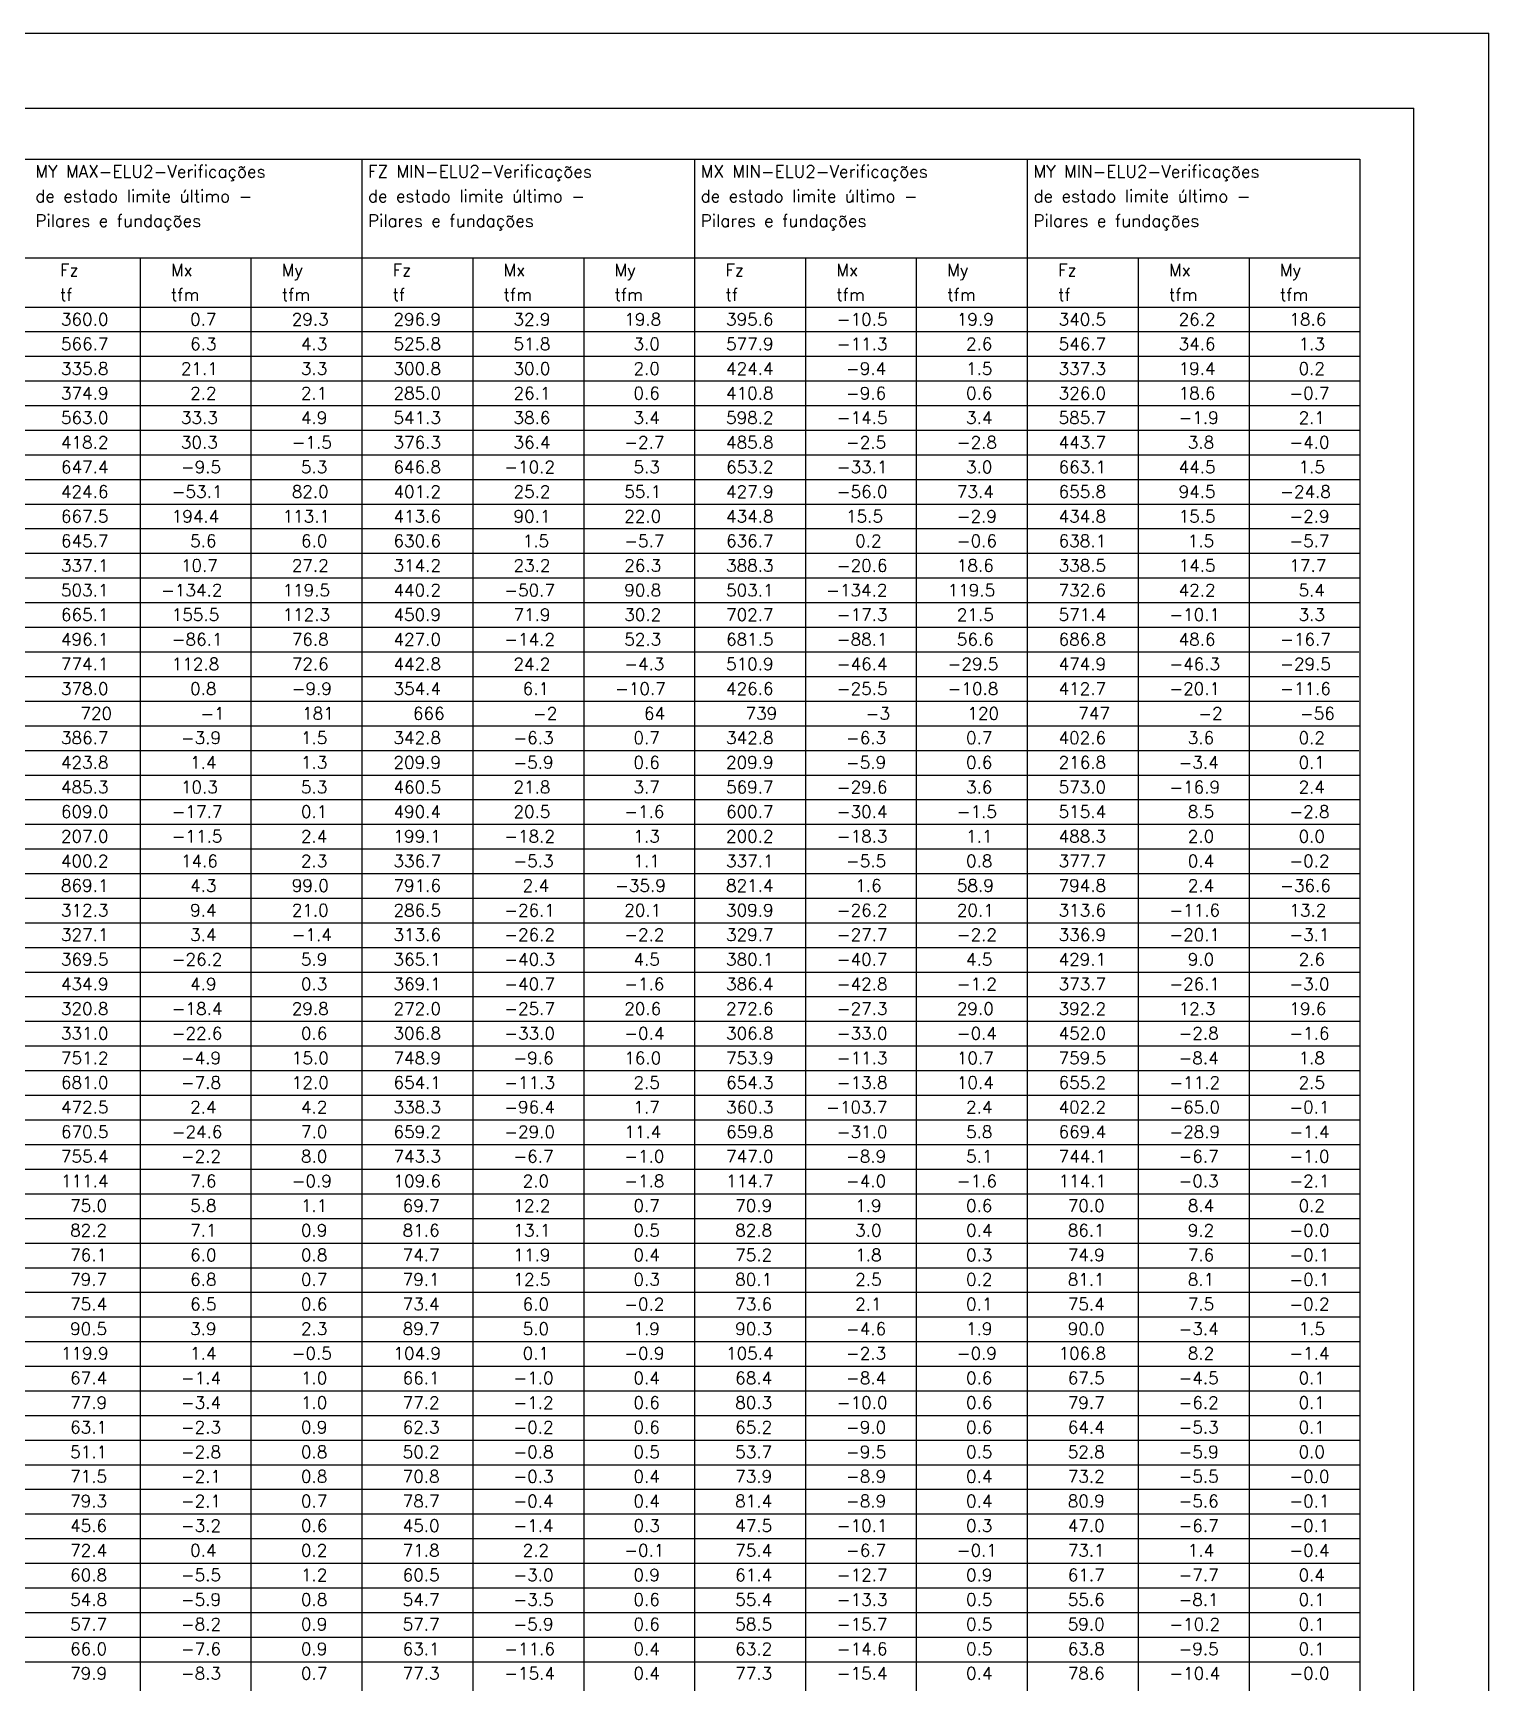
# Model space of a CAD drawing. Extents: x 13140 to 24180, y 0 to 6308.
# Drawn here: x 22728 to 24180, y 4661 to 6308 of the extents above; entities that cross this region are included whole.
import ezdxf

# ---------------------------------------------------------------- set-up
doc = ezdxf.new("R2010")
doc.units = 0
doc.header["$LTSCALE"] = 75
doc.header["$MEASUREMENT"] = 0
doc.layers.get('0').update_dxf_attribs({"color": 3, "linetype": 'CONTINUOUS'})
doc.layers.add('221', color=1, linetype='CONTINUOUS')
doc.layers.add('222', color=6, linetype='CONTINUOUS')
doc.styles.get("Standard").update_dxf_attribs({"font": 'ROMANS.SHX'})

msp = doc.modelspace()

# ---------------------------------------------------------------- linework, layer by layer
for p, q in [((13140, 6307.5), (24180, 6307.5)), ((24180, 0), (24180, 6307.5)), ((18669.5, 6181.6), (24051.4, 6181.6)), ((23056.1, 6181.6), (23056.1, 6083.3)), ((23387.9, 6181.6), (23387.9, 6083.3)), ((23719.6, 6181.6), (23719.6, 6083.3)), ((24051.4, 6181.6), (24051.4, 6083.3)), ((18669.5, 6083.3), (24051.4, 6083.3)), ((22834.9, 6083.3), (22834.9, 4019)), ((22945.5, 6083.3), (22945.5, 4019)), ((23056.1, 6083.3), (23056.1, 4019)), ((23166.7, 6083.3), (23166.7, 4019)), ((23277.3, 6083.3), (23277.3, 4019)), ((23387.9, 6083.3), (23387.9, 4019)), ((23498.4, 6083.3), (23498.4, 4019)), ((23609, 6083.3), (23609, 4019)), ((23719.6, 6083.3), (23719.6, 4019)), ((23830.2, 6083.3), (23830.2, 4019)), ((23940.8, 6083.3), (23940.8, 4019)), ((24051.4, 6083.3), (24051.4, 4019)), ((18669.5, 6034.1), (24051.4, 6034.1))]:
    msp.add_line(p, q)
at = {"layer": '221'}
for p, q in [((18669.5, 6009.6), (24051.4, 6009.6)), ((18669.5, 5985), (24051.4, 5985)), ((18669.5, 5960.4), (24051.4, 5960.4)), ((18669.5, 5935.8), (24051.4, 5935.8)), ((18669.5, 5911.3), (24051.4, 5911.3)), ((18669.5, 5886.7), (24051.4, 5886.7)), ((18669.5, 5862.1), (24051.4, 5862.1)), ((18669.5, 5837.5), (24051.4, 5837.5)), ((18669.5, 5813), (24051.4, 5813)), ((18669.5, 5788.4), (24051.4, 5788.4)), ((18669.5, 5763.8), (24051.4, 5763.8)), ((18669.5, 5739.2), (24051.4, 5739.2)), ((18669.5, 5714.7), (24051.4, 5714.7)), ((18669.5, 5690.1), (24050.3, 5690.1)), ((18669.5, 5665.5), (24050.3, 5665.5)), ((18669.5, 5641), (24050.3, 5641)), ((18669.5, 5616.4), (24051.4, 5616.4)), ((18669.5, 5591.8), (24050.3, 5591.8)), ((18669.5, 5567.2), (24051.4, 5567.2)), ((18669.5, 5542.7), (24051.4, 5542.7)), ((18669.5, 5518.1), (24051.4, 5518.1)), ((18669.5, 5493.5), (24051.4, 5493.5)), ((18669.5, 5468.9), (24051.4, 5468.9)), ((18669.5, 5444.4), (24051.4, 5444.4)), ((18669.5, 5444.4), (24051.4, 5444.4)), ((18669.5, 5419.8), (24051.4, 5419.8)), ((18669.5, 5419.8), (24051.4, 5419.8)), ((18669.5, 5395.2), (24051.4, 5395.2)), ((18669.5, 5370.6), (24051.4, 5370.6)), ((18669.5, 5346.1), (24051.4, 5346.1)), ((18669.5, 5321.5), (24051.4, 5321.5)), ((18669.5, 5321.5), (24051.4, 5321.5)), ((18669.5, 5296.9), (24051.4, 5296.9)), ((18669.5, 5272.3), (24051.4, 5272.3)), ((18669.5, 5247.8), (24051.4, 5247.8)), ((18669.5, 5223.2), (24051.4, 5223.2)), ((18669.5, 5198.6), (24051.4, 5198.6)), ((18669.5, 5174), (24051.4, 5174)), ((18669.5, 5149.5), (24051.4, 5149.5)), ((18669.5, 5124.9), (24051.4, 5124.9)), ((18669.5, 5100.3), (24051.4, 5100.3)), ((18669.5, 5075.7), (24051.4, 5075.7)), ((18669.5, 5051.2), (24051.4, 5051.2)), ((18669.5, 5026.6), (24051.4, 5026.6)), ((18669.5, 5002), (24051.4, 5002)), ((18669.5, 4977.4), (24051.4, 4977.4)), ((18669.5, 4952.9), (24051.4, 4952.9)), ((18669.5, 4928.3), (24051.4, 4928.3)), ((18669.5, 4903.7), (24051.4, 4903.7)), ((18669.5, 4879.1), (24051.4, 4879.1)), ((18669.5, 4854.6), (24051.4, 4854.6)), ((18669.5, 4830), (24051.4, 4830)), ((18669.5, 4805.4), (24051.4, 4805.4)), ((18669.5, 4780.8), (24051.4, 4780.8)), ((18669.5, 4756.3), (24051.4, 4756.3)), ((18669.5, 4731.7), (24051.4, 4731.7)), ((18669.5, 4707.1), (24051.4, 4707.1)), ((18669.5, 4682.5), (24051.4, 4682.5))]:
    msp.add_line(p, q, dxfattribs=at)
at = {"layer": '222'}
for p in [(13327.5, 6232.5), (24105, 75)]:
    msp.add_line(p, (24105, 6232.5), dxfattribs=at)

# ---------------------------------------------------------------- texts
for s, height, p in [('MY MAX-ELU2-Verificações ', 12.287, (22730.5, 6163.2)), ('FZ MIN-ELU2-Verificações ', 12.287, (23062.2, 6163.2)), ('MX MIN-ELU2-Verificações ', 12.287, (23394, 6163.2)), ('MY MIN-ELU2-Verificações ', 12.287, (23725.8, 6163.2)), ('de estado limite último - ', 12.287, (22730.5, 6138.6)), ('de estado limite último - ', 12.287, (23062.2, 6138.6)), ('de estado limite último - ', 12.287, (23394, 6138.6)), ('de estado limite último - ', 12.287, (23725.8, 6138.6)), ('Pilares e fundações', 12.287, (22730.5, 6114)), ('Pilares e fundações', 12.287, (23062.2, 6114)), ('Pilares e fundações', 12.287, (23394, 6114)), ('Pilares e fundações', 12.287, (23725.8, 6114)), ('Fz', 12.29, (22755.1, 6064.9)), ('Mx', 12.29, (22865.7, 6064.9)), ('My', 12.29, (22976.2, 6064.9)), ('Fz', 12.29, (23086.8, 6064.9)), ('Mx', 12.29, (23197.4, 6064.9)), ('My', 12.29, (23308, 6064.9)), ('Fz', 12.29, (23418.6, 6064.9)), ('Mx', 12.29, (23529.2, 6064.9)), ('My', 12.29, (23639.8, 6064.9)), ('Fz', 12.29, (23750.3, 6064.9)), ('Mx', 12.29, (23860.9, 6064.9)), ('My', 12.29, (23971.5, 6064.9)), ('tf', 12.29, (22755.1, 6040.3)), ('tfm', 12.29, (22865.7, 6040.3)), ('tfm', 12.29, (22976.2, 6040.3)), ('tf', 12.29, (23086.8, 6040.3)), ('tfm', 12.29, (23197.4, 6040.3)), ('tfm', 12.29, (23308, 6040.3)), ('tf', 12.29, (23418.6, 6040.3)), ('tfm', 12.29, (23529.2, 6040.3)), ('tfm', 12.29, (23639.8, 6040.3)), ('tf', 12.29, (23750.3, 6040.3)), ('tfm', 12.29, (23860.9, 6040.3)), ('tfm', 12.29, (23971.5, 6040.3)), ('   360.0', 12.28, (22728.6, 6015.7)), ('     0.7', 12.28, (22839.1, 6015.7)), ('    29.3', 12.28, (22949.6, 6015.7)), ('   296.9', 12.28, (23060.2, 6015.7)), ('    32.9', 12.28, (23170.7, 6015.7)), ('    19.8', 12.28, (23281.2, 6015.7)), ('   395.6', 12.28, (23391.8, 6015.7)), ('   -10.5', 12.28, (23502.3, 6015.7)), ('    19.9', 12.28, (23612.8, 6015.7)), ('   340.5', 12.28, (23723.4, 6015.7)), ('    26.2', 12.28, (23833.9, 6015.7)), ('    18.6', 12.28, (23944.4, 6015.7)), ('   566.7', 12.28, (22728.6, 5991.2)), ('     6.3', 12.28, (22839.1, 5991.2)), ('     4.3', 12.28, (22949.6, 5991.2)), ('   525.8', 12.28, (23060.2, 5991.2)), ('    51.8', 12.28, (23170.7, 5991.2)), ('     3.0', 12.28, (23281.2, 5991.2)), ('   577.9', 12.28, (23391.8, 5991.2)), ('   -11.3', 12.28, (23502.3, 5991.2)), ('     2.6', 12.28, (23612.8, 5991.2)), ('   546.7', 12.28, (23723.4, 5991.2)), ('    34.6', 12.28, (23833.9, 5991.2)), ('     1.3', 12.28, (23944.4, 5991.2)), ('   335.8', 12.28, (22728.6, 5966.6)), ('    21.1', 12.28, (22839.1, 5966.6)), ('     3.3', 12.28, (22949.6, 5966.6)), ('   300.8', 12.28, (23060.2, 5966.6)), ('    30.0', 12.28, (23170.7, 5966.6)), ('     2.0', 12.28, (23281.2, 5966.6)), ('   424.4', 12.28, (23391.8, 5966.6)), ('    -9.4', 12.28, (23502.3, 5966.6)), ('     1.5', 12.28, (23612.8, 5966.6)), ('   337.3', 12.28, (23723.4, 5966.6)), ('    19.4', 12.28, (23833.9, 5966.6)), ('     0.2', 12.28, (23944.4, 5966.6)), ('   374.9', 12.28, (22728.6, 5942)), ('     2.2', 12.28, (22839.1, 5942)), ('     2.1', 12.28, (22949.6, 5942)), ('   285.0', 12.28, (23060.2, 5942)), ('    26.1', 12.28, (23170.7, 5942)), ('     0.6', 12.28, (23281.2, 5942)), ('   410.8', 12.28, (23391.8, 5942)), ('    -9.6', 12.28, (23502.3, 5942)), ('     0.6', 12.28, (23612.8, 5942)), ('   326.0', 12.28, (23723.4, 5942)), ('    18.6', 12.28, (23833.9, 5942)), ('    -0.7', 12.28, (23944.4, 5942)), ('   563.0', 12.28, (22728.6, 5917.5)), ('    33.3', 12.28, (22839.1, 5917.5)), ('     4.9', 12.28, (22949.6, 5917.5)), ('   541.3', 12.28, (23060.2, 5917.5)), ('    38.6', 12.28, (23170.7, 5917.5)), ('     3.4', 12.28, (23281.2, 5917.5)), ('   598.2', 12.28, (23391.8, 5917.5)), ('   -14.5', 12.28, (23502.3, 5917.5)), ('     3.4', 12.28, (23612.8, 5917.5)), ('   585.7', 12.28, (23723.4, 5917.5)), ('    -1.9', 12.28, (23833.9, 5917.5)), ('     2.1', 12.28, (23944.4, 5917.5)), ('   418.2', 12.28, (22728.6, 5892.9)), ('    30.3', 12.28, (22839.1, 5892.9)), ('    -1.5', 12.28, (22949.6, 5892.9)), ('   376.3', 12.28, (23060.2, 5892.9)), ('    36.4', 12.28, (23170.7, 5892.9)), ('    -2.7', 12.28, (23281.2, 5892.9)), ('   485.8', 12.28, (23391.8, 5892.9)), ('    -2.5', 12.28, (23502.3, 5892.9)), ('    -2.8', 12.28, (23612.8, 5892.9)), ('   443.7', 12.28, (23723.4, 5892.9)), ('     3.8', 12.28, (23833.9, 5892.9)), ('    -4.0', 12.28, (23944.4, 5892.9)), ('   647.4', 12.28, (22728.6, 5868.3)), ('    -9.5', 12.28, (22839.1, 5868.3)), ('     5.3', 12.28, (22949.6, 5868.3)), ('   646.8', 12.28, (23060.2, 5868.3)), ('   -10.2', 12.28, (23170.7, 5868.3)), ('     5.3', 12.28, (23281.2, 5868.3)), ('   653.2', 12.28, (23391.8, 5868.3)), ('   -33.1', 12.28, (23502.3, 5868.3)), ('     3.0', 12.28, (23612.8, 5868.3)), ('   663.1', 12.28, (23723.4, 5868.3)), ('    44.5', 12.28, (23833.9, 5868.3)), ('     1.5', 12.28, (23944.4, 5868.3)), ('   424.6', 12.28, (22728.6, 5843.8)), ('   -53.1', 12.28, (22839.1, 5843.8)), ('    82.0', 12.28, (22949.6, 5843.8)), ('   401.2', 12.28, (23060.2, 5843.8)), ('    25.2', 12.28, (23170.7, 5843.8)), ('    55.1', 12.28, (23281.2, 5843.8)), ('   427.9', 12.28, (23391.8, 5843.8)), ('   -56.0', 12.28, (23502.3, 5843.8)), ('    73.4', 12.28, (23612.8, 5843.8)), ('   655.8', 12.28, (23723.4, 5843.8)), ('    94.5', 12.28, (23833.9, 5843.8)), ('   -24.8', 12.28, (23944.4, 5843.8)), ('   667.5', 12.28, (22728.6, 5819.2)), ('   194.4', 12.28, (22839.1, 5819.2)), ('   113.1', 12.28, (22949.6, 5819.2)), ('   413.6', 12.28, (23060.2, 5819.2)), ('    90.1', 12.28, (23170.7, 5819.2)), ('    22.0', 12.28, (23281.2, 5819.2)), ('   434.8', 12.28, (23391.8, 5819.2)), ('    15.5', 12.28, (23502.3, 5819.2)), ('    -2.9', 12.28, (23612.8, 5819.2)), ('   434.8', 12.28, (23723.4, 5819.2)), ('    15.5', 12.28, (23833.9, 5819.2)), ('    -2.9', 12.28, (23944.4, 5819.2)), ('   645.7', 12.28, (22728.6, 5794.7)), ('     5.6', 12.28, (22839.1, 5794.7)), ('     6.0', 12.3, (22949.6, 5794.7)), ('   630.6', 12.28, (23060.2, 5794.7)), ('     1.5', 12.28, (23170.7, 5794.7)), ('    -5.7', 12.28, (23281.2, 5794.7)), ('   636.7', 12.28, (23391.8, 5794.7)), ('     0.2', 12.28, (23502.3, 5794.7)), ('    -0.6', 12.28, (23612.8, 5794.7)), ('   638.1', 12.28, (23723.4, 5794.7)), ('     1.5', 12.28, (23833.9, 5794.7)), ('    -5.7', 12.28, (23944.4, 5794.7)), ('   337.1', 12.28, (22728.6, 5770.1)), ('    10.7', 12.28, (22839.1, 5770.1)), ('    27.2', 12.28, (22949.6, 5770.1)), ('   314.2', 12.28, (23060.2, 5770.1)), ('    23.2', 12.28, (23170.7, 5770.1)), ('    26.3', 12.28, (23281.2, 5770.1)), ('   388.3', 12.28, (23391.8, 5770.1)), ('   -20.6', 12.28, (23502.3, 5770.1)), ('    18.6', 12.28, (23612.8, 5770.1)), ('   338.5', 12.28, (23723.4, 5770.1)), ('    14.5', 12.28, (23833.9, 5770.1)), ('    17.7', 12.28, (23944.4, 5770.1)), ('   503.1', 12.28, (22728.6, 5745.5)), ('  -134.2', 12.28, (22839.1, 5745.5)), ('   119.5', 12.28, (22949.6, 5745.5)), ('   440.2', 12.28, (23060.2, 5745.5)), ('   -50.7', 12.28, (23170.7, 5745.5)), ('    90.8', 12.28, (23281.2, 5745.5)), ('   503.1', 12.28, (23391.8, 5745.5)), ('  -134.2', 12.28, (23502.3, 5745.5)), ('   119.5', 12.28, (23612.8, 5745.5)), ('   732.6', 12.28, (23723.4, 5745.5)), ('    42.2', 12.28, (23833.9, 5745.5)), ('     5.4', 12.28, (23944.4, 5745.5)), ('   665.1', 12.28, (22728.6, 5721)), ('   155.5', 12.28, (22839.1, 5721)), ('   112.3', 12.28, (22949.6, 5721)), ('   450.9', 12.28, (23060.2, 5721)), ('    71.9', 12.28, (23170.7, 5721)), ('    30.2', 12.28, (23281.2, 5721)), ('   702.7', 12.28, (23391.8, 5721)), ('   -17.3', 12.28, (23502.3, 5721)), ('    21.5', 12.28, (23612.8, 5721)), ('   571.4', 12.28, (23723.4, 5721)), ('   -10.1', 12.28, (23833.9, 5721)), ('     3.3', 12.28, (23944.4, 5721)), ('   496.1', 12.28, (22728.6, 5696.4)), ('   -86.1', 12.28, (22839.1, 5696.4)), ('    76.8', 12.28, (22949.6, 5696.4)), ('   427.0', 12.28, (23060.2, 5696.4)), ('   -14.2', 12.28, (23170.7, 5696.4)), ('    52.3', 12.28, (23281.2, 5696.4)), ('   681.5', 12.28, (23391.8, 5696.4)), ('   -88.1', 12.28, (23502.3, 5696.4)), ('    56.6', 12.28, (23612.8, 5696.4)), ('   686.8', 12.28, (23723.4, 5696.4)), ('    48.6', 12.28, (23833.9, 5696.4)), ('   -16.7', 12.28, (23944.4, 5696.4)), ('   774.1', 12.28, (22728.6, 5671.8)), ('   112.8', 12.28, (22839.1, 5671.8)), ('    72.6', 12.28, (22949.6, 5671.8)), ('   442.8', 12.28, (23060.2, 5671.8)), ('    24.2', 12.28, (23170.7, 5671.8)), ('    -4.3', 12.28, (23281.2, 5671.8)), ('   510.9', 12.28, (23391.8, 5671.8)), ('   -46.4', 12.28, (23502.3, 5671.8)), ('   -29.5', 12.28, (23612.8, 5671.8)), ('   474.9', 12.28, (23723.4, 5671.8)), ('   -46.3', 12.28, (23833.9, 5671.8)), ('   -29.5', 12.28, (23944.4, 5671.8)), ('   378.0', 12.28, (22728.6, 5647.3)), ('     0.8', 12.28, (22839.1, 5647.3)), ('    -9.9', 12.28, (22949.6, 5647.3)), ('   354.4', 12.28, (23060.2, 5647.3)), ('     6.1', 12.28, (23170.7, 5647.3)), ('   -10.7', 12.28, (23281.2, 5647.3)), ('   426.6', 12.28, (23391.8, 5647.3)), ('   -25.5', 12.28, (23502.3, 5647.3)), ('   -10.8', 12.28, (23612.8, 5647.3)), ('   412.7', 12.28, (23723.4, 5647.3)), ('   -20.1', 12.28, (23833.9, 5647.3)), ('   -11.6', 12.28, (23944.4, 5647.3)), ('     720', 12.28, (22729.7, 5622.5)), ('      -1', 12.28, (22840.2, 5622.5)), ('     181', 12.28, (22950.8, 5622.5)), ('     666', 12.28, (23061.3, 5622.5)), ('      -2', 12.28, (23171.9, 5622.5)), ('      64', 12.28, (23282.5, 5622.5)), ('     739', 12.28, (23393, 5622.5)), ('      -3', 12.28, (23503.6, 5622.5)), ('     120', 12.28, (23614.2, 5622.5)), ('     747', 12.28, (23724.7, 5622.5)), ('      -2', 12.28, (23835.3, 5622.5)), ('     -56', 12.28, (23945.8, 5622.5)), ('   386.7', 12.28, (22728.6, 5598.2)), ('    -3.9', 12.28, (22839.1, 5598.2)), ('     1.5', 12.28, (22949.6, 5598.2)), ('   342.8', 12.28, (23060.2, 5598.2)), ('    -6.3', 12.28, (23170.7, 5598.2)), ('     0.7', 12.28, (23281.2, 5598.2)), ('   342.8', 12.28, (23391.8, 5598.2)), ('    -6.3', 12.28, (23502.3, 5598.2)), ('     0.7', 12.28, (23612.8, 5598.2)), ('   402.6', 12.28, (23723.4, 5598.2)), ('     3.6', 12.28, (23833.9, 5598.2)), ('     0.2', 12.28, (23944.4, 5598.2)), ('   423.8', 12.28, (22728.6, 5573.6)), ('     1.4', 12.28, (22839.1, 5573.6)), ('     1.3', 12.28, (22949.6, 5573.6)), ('   209.9', 12.28, (23060.2, 5573.6)), ('    -5.9', 12.28, (23170.7, 5573.6)), ('     0.6', 12.28, (23281.2, 5573.6)), ('   209.9', 12.28, (23391.8, 5573.6)), ('    -5.9', 12.28, (23502.3, 5573.6)), ('     0.6', 12.28, (23612.8, 5573.6)), ('   216.8', 12.28, (23723.4, 5573.6)), ('    -3.4', 12.28, (23833.9, 5573.6)), ('     0.1', 12.28, (23944.4, 5573.6)), ('   485.3', 12.28, (22728.6, 5549)), ('    10.3', 12.28, (22839.1, 5549)), ('     5.3', 12.28, (22949.6, 5549)), ('   460.5', 12.28, (23060.2, 5549)), ('    21.8', 12.28, (23170.7, 5549)), ('     3.7', 12.28, (23281.2, 5549)), ('   569.7', 12.28, (23391.8, 5549)), ('   -29.6', 12.28, (23502.3, 5549)), ('     3.6', 12.28, (23612.8, 5549)), ('   573.0', 12.28, (23723.4, 5549)), ('   -16.9', 12.28, (23833.9, 5549)), ('     2.4', 12.28, (23944.4, 5549)), ('   609.0', 12.28, (22728.6, 5524.5)), ('   -17.7', 12.28, (22839.1, 5524.5)), ('     0.1', 12.28, (22949.6, 5524.5)), ('   490.4', 12.28, (23060.2, 5524.5)), ('    20.5', 12.28, (23170.7, 5524.5)), ('    -1.6', 12.28, (23281.2, 5524.5)), ('   600.7', 12.28, (23391.8, 5524.5)), ('   -30.4', 12.28, (23502.3, 5524.5)), ('    -1.5', 12.28, (23612.8, 5524.5)), ('   515.4', 12.28, (23723.4, 5524.5)), ('     8.5', 12.28, (23833.9, 5524.5)), ('    -2.8', 12.28, (23944.4, 5524.5)), ('   207.0', 12.28, (22728.6, 5499.9)), ('   -11.5', 12.28, (22839.1, 5499.9)), ('     2.4', 12.28, (22949.6, 5499.9)), ('   199.1', 12.28, (23060.2, 5499.9)), ('   -18.2', 12.28, (23170.7, 5499.9)), ('     1.3', 12.28, (23281.2, 5499.9)), ('   200.2', 12.28, (23391.8, 5499.9)), ('   -18.3', 12.28, (23502.3, 5499.9)), ('     1.1', 12.28, (23612.8, 5499.9)), ('   488.3', 12.28, (23723.4, 5499.9)), ('     2.0', 12.28, (23833.9, 5499.9)), ('     0.0', 12.28, (23944.4, 5499.9)), ('   400.2', 12.28, (22728.6, 5475.3)), ('    14.6', 12.28, (22839.1, 5475.3)), ('     2.3', 12.28, (22949.6, 5475.3)), ('   336.7', 12.28, (23060.2, 5475.3)), ('    -5.3', 12.28, (23170.7, 5475.3)), ('     1.1', 12.28, (23281.2, 5475.3)), ('   337.1', 12.28, (23391.8, 5475.3)), ('    -5.5', 12.28, (23502.3, 5475.3)), ('     0.8', 12.28, (23612.8, 5475.3)), ('   377.7', 12.28, (23723.4, 5475.3)), ('     0.4', 12.28, (23833.9, 5475.3)), ('    -0.2', 12.28, (23944.4, 5475.3)), ('   869.1', 12.28, (22728.6, 5450.8)), ('     4.3', 12.28, (22839.1, 5450.8)), ('    99.0', 12.3, (22949.6, 5450.8)), ('   791.6', 12.28, (23060.2, 5450.8)), ('     2.4', 12.28, (23170.7, 5450.8)), ('   -35.9', 12.28, (23281.2, 5450.8)), ('   821.4', 12.28, (23391.8, 5450.8)), ('     1.6', 12.28, (23502.3, 5450.8)), ('    58.9', 12.28, (23612.8, 5450.8)), ('   794.8', 12.28, (23723.4, 5450.8)), ('     2.4', 12.28, (23833.9, 5450.8)), ('   -36.6', 12.28, (23944.4, 5450.8)), ('   312.3', 12.28, (22728.6, 5426.2)), ('     9.4', 12.28, (22839.1, 5426.2)), ('    21.0', 12.28, (22949.6, 5426.2)), ('   286.5', 12.28, (23060.2, 5426.2)), ('   -26.1', 12.28, (23170.7, 5426.2)), ('    20.1', 12.28, (23281.2, 5426.2)), ('   309.9', 12.28, (23391.8, 5426.2)), ('   -26.2', 12.28, (23502.3, 5426.2)), ('    20.1', 12.28, (23612.8, 5426.2)), ('   313.6', 12.28, (23723.4, 5426.2)), ('   -11.6', 12.28, (23833.9, 5426.2)), ('    13.2', 12.28, (23944.4, 5426.2)), ('   327.1', 12.28, (22728.6, 5401.7)), ('     3.4', 12.28, (22839.1, 5401.7)), ('    -1.4', 12.28, (22949.6, 5401.7)), ('   313.6', 12.28, (23060.2, 5401.7)), ('   -26.2', 12.28, (23170.7, 5401.7)), ('    -2.2', 12.28, (23281.2, 5401.7)), ('   329.7', 12.28, (23391.8, 5401.7)), ('   -27.7', 12.28, (23502.3, 5401.7)), ('    -2.2', 12.28, (23612.8, 5401.7)), ('   336.9', 12.28, (23723.4, 5401.7)), ('   -20.1', 12.28, (23833.9, 5401.7)), ('    -3.1', 12.28, (23944.4, 5401.7)), ('   369.5', 12.28, (22728.6, 5377.1)), ('   -26.2', 12.28, (22839.1, 5377.1)), ('     5.9', 12.28, (22949.6, 5377.1)), ('   365.1', 12.28, (23060.2, 5377.1)), ('   -40.3', 12.28, (23170.7, 5377.1)), ('     4.5', 12.28, (23281.2, 5377.1)), ('   380.1', 12.28, (23391.8, 5377.1)), ('   -40.7', 12.28, (23502.3, 5377.1)), ('     4.5', 12.28, (23612.8, 5377.1)), ('   429.1', 12.28, (23723.4, 5377.1)), ('     9.0', 12.28, (23833.9, 5377.1)), ('     2.6', 12.28, (23944.4, 5377.1)), ('   434.9', 12.28, (22728.6, 5352.5)), ('     4.9', 12.28, (22839.1, 5352.5)), ('     0.3', 12.28, (22949.6, 5352.5)), ('   369.1', 12.28, (23060.2, 5352.5)), ('   -40.7', 12.28, (23170.7, 5352.5)), ('    -1.6', 12.28, (23281.2, 5352.5)), ('   386.4', 12.28, (23391.8, 5352.5)), ('   -42.8', 12.28, (23502.3, 5352.5)), ('    -1.2', 12.28, (23612.8, 5352.5)), ('   373.7', 12.28, (23723.4, 5352.5)), ('   -26.1', 12.28, (23833.9, 5352.5)), ('    -3.0', 12.28, (23944.4, 5352.5)), ('   320.8', 12.28, (22728.6, 5328)), ('   -18.4', 12.28, (22839.1, 5328)), ('    29.8', 12.28, (22949.6, 5328)), ('   272.0', 12.28, (23060.2, 5328)), ('   -25.7', 12.28, (23170.7, 5328)), ('    20.6', 12.28, (23281.2, 5328)), ('   272.6', 12.28, (23391.8, 5328)), ('   -27.3', 12.28, (23502.3, 5328)), ('    29.0', 12.28, (23612.8, 5328)), ('   392.2', 12.28, (23723.4, 5328)), ('    12.3', 12.28, (23833.9, 5328)), ('    19.6', 12.28, (23944.4, 5328)), ('   331.0', 12.28, (22728.6, 5303.4)), ('   -22.6', 12.28, (22839.1, 5303.4)), ('     0.6', 12.28, (22949.6, 5303.4)), ('   306.8', 12.28, (23060.2, 5303.4)), ('   -33.0', 12.28, (23170.7, 5303.4)), ('    -0.4', 12.28, (23281.2, 5303.4)), ('   306.8', 12.28, (23391.8, 5303.4)), ('   -33.0', 12.28, (23502.3, 5303.4)), ('    -0.4', 12.28, (23612.8, 5303.4)), ('   452.0', 12.28, (23723.4, 5303.4)), ('    -2.8', 12.28, (23833.9, 5303.4)), ('    -1.6', 12.28, (23944.4, 5303.4)), ('   751.2', 12.28, (22728.6, 5278.8)), ('    -4.9', 12.28, (22839.1, 5278.8)), ('    15.0', 12.3, (22949.6, 5278.8)), ('   748.9', 12.28, (23060.2, 5278.8)), ('    -9.6', 12.28, (23170.7, 5278.8)), ('    16.0', 12.28, (23281.2, 5278.8)), ('   753.9', 12.28, (23391.8, 5278.8)), ('   -11.3', 12.28, (23502.3, 5278.8)), ('    10.7', 12.28, (23612.8, 5278.8)), ('   759.5', 12.28, (23723.4, 5278.8)), ('    -8.4', 12.28, (23833.9, 5278.8)), ('     1.8', 12.28, (23944.4, 5278.8)), ('   681.0', 12.28, (22728.6, 5254.3)), ('    -7.8', 12.28, (22839.1, 5254.3)), ('    12.0', 12.3, (22949.6, 5254.3)), ('   654.1', 12.28, (23060.2, 5254.3)), ('   -11.3', 12.28, (23170.7, 5254.3)), ('     2.5', 12.28, (23281.2, 5254.3)), ('   654.3', 12.28, (23391.8, 5254.3)), ('   -13.8', 12.28, (23502.3, 5254.3)), ('    10.4', 12.28, (23612.8, 5254.3)), ('   655.2', 12.28, (23723.4, 5254.3)), ('   -11.2', 12.28, (23833.9, 5254.3)), ('     2.5', 12.28, (23944.4, 5254.3)), ('   472.5', 12.28, (22728.6, 5229.7)), ('     2.4', 12.28, (22839.1, 5229.7)), ('     4.2', 12.28, (22949.6, 5229.7)), ('   338.3', 12.28, (23060.2, 5229.7)), ('   -96.4', 12.28, (23170.7, 5229.7)), ('     1.7', 12.28, (23281.2, 5229.7)), ('   360.3', 12.28, (23391.8, 5229.7)), ('  -103.7', 12.28, (23502.3, 5229.7)), ('     2.4', 12.28, (23612.8, 5229.7)), ('   402.2', 12.28, (23723.4, 5229.7)), ('   -65.0', 12.28, (23833.9, 5229.7)), ('    -0.1', 12.28, (23944.4, 5229.7)), ('   670.5', 12.28, (22728.6, 5205.1)), ('   -24.6', 12.28, (22839.1, 5205.1)), ('     7.0', 12.3, (22949.6, 5205.1)), ('   659.2', 12.28, (23060.2, 5205.1)), ('   -29.0', 12.28, (23170.7, 5205.1)), ('    11.4', 12.28, (23281.2, 5205.1)), ('   659.8', 12.28, (23391.8, 5205.1)), ('   -31.0', 12.28, (23502.3, 5205.1)), ('     5.8', 12.28, (23612.8, 5205.1)), ('   669.4', 12.28, (23723.4, 5205.1)), ('   -28.9', 12.28, (23833.9, 5205.1)), ('    -1.4', 12.28, (23944.4, 5205.1)), ('   755.4', 12.28, (22728.6, 5180.6)), ('    -2.2', 12.28, (22839.1, 5180.6)), ('     8.0', 12.3, (22949.6, 5180.6)), ('   743.3', 12.28, (23060.2, 5180.6)), ('    -6.7', 12.28, (23170.7, 5180.6)), ('    -1.0', 12.28, (23281.2, 5180.6)), ('   747.0', 12.28, (23391.8, 5180.6)), ('    -8.9', 12.28, (23502.3, 5180.6)), ('     5.1', 12.28, (23612.8, 5180.6)), ('   744.1', 12.28, (23723.4, 5180.6)), ('    -6.7', 12.28, (23833.9, 5180.6)), ('    -1.0', 12.28, (23944.4, 5180.6)), ('   111.4', 12.28, (22728.6, 5156)), ('     7.6', 12.28, (22839.1, 5156)), ('    -0.9', 12.28, (22949.6, 5156)), ('   109.6', 12.28, (23060.2, 5156)), ('     2.0', 12.28, (23170.7, 5156)), ('    -1.8', 12.28, (23281.2, 5156)), ('   114.7', 12.28, (23391.8, 5156)), ('    -4.0', 12.28, (23502.3, 5156)), ('    -1.6', 12.28, (23612.8, 5156)), ('   114.1', 12.28, (23723.4, 5156)), ('    -0.3', 12.28, (23833.9, 5156)), ('    -2.1', 12.28, (23944.4, 5156)), ('    75.0', 12.28, (22728.6, 5131.5)), ('     5.8', 12.28, (22839.1, 5131.5)), ('     1.1', 12.28, (22949.6, 5131.5)), ('    69.7', 12.28, (23060.2, 5131.5)), ('    12.2', 12.28, (23170.7, 5131.5)), ('     0.7', 12.28, (23281.2, 5131.5)), ('    70.9', 12.28, (23391.8, 5131.5)), ('     1.9', 12.28, (23502.3, 5131.5)), ('     0.6', 12.28, (23612.8, 5131.5)), ('    70.0', 12.28, (23723.4, 5131.5)), ('     8.4', 12.28, (23833.9, 5131.5)), ('     0.2', 12.28, (23944.4, 5131.5)), ('    82.2', 12.28, (22728.6, 5106.9)), ('     7.1', 12.28, (22839.1, 5106.9)), ('     0.9', 12.28, (22949.6, 5106.9)), ('    81.6', 12.28, (23060.2, 5106.9)), ('    13.1', 12.28, (23170.7, 5106.9)), ('     0.5', 12.28, (23281.2, 5106.9)), ('    82.8', 12.28, (23391.8, 5106.9)), ('     3.0', 12.28, (23502.3, 5106.9)), ('     0.4', 12.28, (23612.8, 5106.9)), ('    86.1', 12.28, (23723.4, 5106.9)), ('     9.2', 12.28, (23833.9, 5106.9)), ('    -0.0', 12.28, (23944.4, 5106.9)), ('    76.1', 12.28, (22728.6, 5082.3)), ('     6.0', 12.28, (22839.1, 5082.3)), ('     0.8', 12.28, (22949.6, 5082.3)), ('    74.7', 12.28, (23060.2, 5082.3)), ('    11.9', 12.28, (23170.7, 5082.3)), ('     0.4', 12.28, (23281.2, 5082.3)), ('    75.2', 12.28, (23391.8, 5082.3)), ('     1.8', 12.28, (23502.3, 5082.3)), ('     0.3', 12.28, (23612.8, 5082.3)), ('    74.9', 12.28, (23723.4, 5082.3)), ('     7.6', 12.28, (23833.9, 5082.3)), ('    -0.1', 12.28, (23944.4, 5082.3)), ('    79.7', 12.28, (22728.6, 5057.8)), ('     6.8', 12.28, (22839.1, 5057.8)), ('     0.7', 12.28, (22949.6, 5057.8)), ('    79.1', 12.28, (23060.2, 5057.8)), ('    12.5', 12.28, (23170.7, 5057.8)), ('     0.3', 12.28, (23281.2, 5057.8)), ('    80.1', 12.28, (23391.8, 5057.8)), ('     2.5', 12.28, (23502.3, 5057.8)), ('     0.2', 12.28, (23612.8, 5057.8)), ('    81.1', 12.28, (23723.4, 5057.8)), ('     8.1', 12.28, (23833.9, 5057.8)), ('    -0.1', 12.28, (23944.4, 5057.8)), ('    75.4', 12.28, (22728.6, 5033.2)), ('     6.5', 12.28, (22839.1, 5033.2)), ('     0.6', 12.28, (22949.6, 5033.2)), ('    73.4', 12.28, (23060.2, 5033.2)), ('     6.0', 12.28, (23170.7, 5033.2)), ('    -0.2', 12.28, (23281.2, 5033.2)), ('    73.6', 12.28, (23391.8, 5033.2)), ('     2.1', 12.28, (23502.3, 5033.2)), ('     0.1', 12.28, (23612.8, 5033.2)), ('    75.4', 12.28, (23723.4, 5033.2)), ('     7.5', 12.28, (23833.9, 5033.2)), ('    -0.2', 12.28, (23944.4, 5033.2)), ('    90.5', 12.28, (22728.6, 5008.6)), ('     3.9', 12.28, (22839.1, 5008.6)), ('     2.3', 12.28, (22949.6, 5008.6)), ('    89.7', 12.28, (23060.2, 5008.6)), ('     5.0', 12.28, (23170.7, 5008.6)), ('     1.9', 12.28, (23281.2, 5008.6)), ('    90.3', 12.28, (23391.8, 5008.6)), ('    -4.6', 12.28, (23502.3, 5008.6)), ('     1.9', 12.28, (23612.8, 5008.6)), ('    90.0', 12.28, (23723.4, 5008.6)), ('    -3.4', 12.28, (23833.9, 5008.6)), ('     1.5', 12.28, (23944.4, 5008.6)), ('   119.9', 12.28, (22728.6, 4984.1)), ('     1.4', 12.28, (22839.1, 4984.1)), ('    -0.5', 12.28, (22949.6, 4984.1)), ('   104.9', 12.28, (23060.2, 4984.1)), ('     0.1', 12.28, (23170.7, 4984.1)), ('    -0.9', 12.28, (23281.2, 4984.1)), ('   105.4', 12.28, (23391.8, 4984.1)), ('    -2.3', 12.28, (23502.3, 4984.1)), ('    -0.9', 12.28, (23612.8, 4984.1)), ('   106.8', 12.28, (23723.4, 4984.1)), ('     8.2', 12.28, (23833.9, 4984.1)), ('    -1.4', 12.28, (23944.4, 4984.1)), ('    67.4', 12.28, (22728.6, 4959.5)), ('    -1.4', 12.28, (22839.1, 4959.5)), ('     1.0', 12.28, (22949.6, 4959.5)), ('    66.1', 12.28, (23060.2, 4959.5)), ('    -1.0', 12.28, (23170.7, 4959.5)), ('     0.4', 12.28, (23281.2, 4959.5)), ('    68.4', 12.28, (23391.8, 4959.5)), ('    -8.4', 12.28, (23502.3, 4959.5)), ('     0.6', 12.28, (23612.8, 4959.5)), ('    67.5', 12.28, (23723.4, 4959.5)), ('    -4.5', 12.28, (23833.9, 4959.5)), ('     0.1', 12.28, (23944.4, 4959.5)), ('    77.9', 12.28, (22728.6, 4935)), ('    -3.4', 12.28, (22839.1, 4935)), ('     1.0', 12.28, (22949.6, 4935)), ('    77.2', 12.28, (23060.2, 4935)), ('    -1.2', 12.28, (23170.7, 4935)), ('     0.6', 12.28, (23281.2, 4935)), ('    80.3', 12.28, (23391.8, 4935)), ('   -10.0', 12.28, (23502.3, 4935)), ('     0.6', 12.28, (23612.8, 4935)), ('    79.7', 12.28, (23723.4, 4935)), ('    -6.2', 12.28, (23833.9, 4935)), ('     0.1', 12.28, (23944.4, 4935)), ('    63.1', 12.28, (22728.6, 4910.4)), ('    -2.3', 12.28, (22839.1, 4910.4)), ('     0.9', 12.28, (22949.6, 4910.4)), ('    62.3', 12.28, (23060.2, 4910.4)), ('    -0.2', 12.28, (23170.7, 4910.4)), ('     0.6', 12.28, (23281.2, 4910.4)), ('    65.2', 12.28, (23391.8, 4910.4)), ('    -9.0', 12.28, (23502.3, 4910.4)), ('     0.6', 12.28, (23612.8, 4910.4)), ('    64.4', 12.28, (23723.4, 4910.4)), ('    -5.3', 12.28, (23833.9, 4910.4)), ('     0.1', 12.28, (23944.4, 4910.4)), ('    51.1', 12.28, (22728.6, 4885.8)), ('    -2.8', 12.28, (22839.1, 4885.8)), ('     0.8', 12.28, (22949.6, 4885.8)), ('    50.2', 12.28, (23060.2, 4885.8)), ('    -0.8', 12.28, (23170.7, 4885.8)), ('     0.5', 12.28, (23281.2, 4885.8)), ('    53.7', 12.28, (23391.8, 4885.8)), ('    -9.5', 12.28, (23502.3, 4885.8)), ('     0.5', 12.28, (23612.8, 4885.8)), ('    52.8', 12.28, (23723.4, 4885.8)), ('    -5.9', 12.28, (23833.9, 4885.8)), ('     0.0', 12.28, (23944.4, 4885.8)), ('    71.5', 12.28, (22728.6, 4861.3)), ('    -2.1', 12.28, (22839.1, 4861.3)), ('     0.8', 12.28, (22949.6, 4861.3)), ('    70.8', 12.28, (23060.2, 4861.3)), ('    -0.3', 12.28, (23170.7, 4861.3)), ('     0.4', 12.28, (23281.2, 4861.3)), ('    73.9', 12.28, (23391.8, 4861.3)), ('    -8.9', 12.28, (23502.3, 4861.3)), ('     0.4', 12.28, (23612.8, 4861.3)), ('    73.2', 12.28, (23723.4, 4861.3)), ('    -5.5', 12.28, (23833.9, 4861.3)), ('    -0.0', 12.28, (23944.4, 4861.3)), ('    79.3', 12.28, (22728.6, 4836.7)), ('    -2.1', 12.28, (22839.1, 4836.7)), ('     0.7', 12.28, (22949.6, 4836.7)), ('    78.7', 12.28, (23060.2, 4836.7)), ('    -0.4', 12.28, (23170.7, 4836.7)), ('     0.4', 12.28, (23281.2, 4836.7)), ('    81.4', 12.28, (23391.8, 4836.7)), ('    -8.9', 12.28, (23502.3, 4836.7)), ('     0.4', 12.28, (23612.8, 4836.7)), ('    80.9', 12.28, (23723.4, 4836.7)), ('    -5.6', 12.28, (23833.9, 4836.7)), ('    -0.1', 12.28, (23944.4, 4836.7)), ('    45.6', 12.28, (22728.6, 4812.1)), ('    -3.2', 12.28, (22839.1, 4812.1)), ('     0.6', 12.28, (22949.6, 4812.1)), ('    45.0', 12.28, (23060.2, 4812.1)), ('    -1.4', 12.28, (23170.7, 4812.1)), ('     0.3', 12.28, (23281.2, 4812.1)), ('    47.5', 12.28, (23391.8, 4812.1)), ('   -10.1', 12.28, (23502.3, 4812.1)), ('     0.3', 12.28, (23612.8, 4812.1)), ('    47.0', 12.28, (23723.4, 4812.1)), ('    -6.7', 12.28, (23833.9, 4812.1)), ('    -0.1', 12.28, (23944.4, 4812.1)), ('    72.4', 12.28, (22728.6, 4787.6)), ('     0.4', 12.28, (22839.1, 4787.6)), ('     0.2', 12.28, (22949.6, 4787.6)), ('    71.8', 12.28, (23060.2, 4787.6)), ('     2.2', 12.28, (23170.7, 4787.6)), ('    -0.1', 12.28, (23281.2, 4787.6)), ('    75.4', 12.28, (23391.8, 4787.6)), ('    -6.7', 12.28, (23502.3, 4787.6)), ('    -0.1', 12.28, (23612.8, 4787.6)), ('    73.1', 12.28, (23723.4, 4787.6)), ('     1.4', 12.28, (23833.9, 4787.6)), ('    -0.4', 12.28, (23944.4, 4787.6)), ('    60.8', 12.28, (22728.6, 4763)), ('    -5.5', 12.28, (22839.1, 4763)), ('     1.2', 12.28, (22949.6, 4763)), ('    60.5', 12.28, (23060.2, 4763)), ('    -3.0', 12.28, (23170.7, 4763)), ('     0.9', 12.28, (23281.2, 4763)), ('    61.4', 12.28, (23391.8, 4763)), ('   -12.7', 12.28, (23502.3, 4763)), ('     0.9', 12.28, (23612.8, 4763)), ('    61.7', 12.28, (23723.4, 4763)), ('    -7.7', 12.28, (23833.9, 4763)), ('     0.4', 12.28, (23944.4, 4763)), ('    54.8', 12.28, (22728.6, 4738.5)), ('    -5.9', 12.28, (22839.1, 4738.5)), ('     0.8', 12.28, (22949.6, 4738.5)), ('    54.7', 12.28, (23060.2, 4738.5)), ('    -3.5', 12.28, (23170.7, 4738.5)), ('     0.6', 12.28, (23281.2, 4738.5)), ('    55.4', 12.28, (23391.8, 4738.5)), ('   -13.3', 12.28, (23502.3, 4738.5)), ('     0.5', 12.28, (23612.8, 4738.5)), ('    55.6', 12.28, (23723.4, 4738.5)), ('    -8.1', 12.28, (23833.9, 4738.5)), ('     0.1', 12.28, (23944.4, 4738.5)), ('    57.7', 12.28, (22728.6, 4713.9)), ('    -8.2', 12.28, (22839.1, 4713.9)), ('     0.9', 12.28, (22949.6, 4713.9)), ('    57.7', 12.28, (23060.2, 4713.9)), ('    -5.9', 12.28, (23170.7, 4713.9)), ('     0.6', 12.28, (23281.2, 4713.9)), ('    58.5', 12.28, (23391.8, 4713.9)), ('   -15.7', 12.28, (23502.3, 4713.9)), ('     0.5', 12.28, (23612.8, 4713.9)), ('    59.0', 12.28, (23723.4, 4713.9)), ('   -10.2', 12.28, (23833.9, 4713.9)), ('     0.1', 12.28, (23944.4, 4713.9)), ('    66.0', 12.28, (22728.6, 4689.3)), ('    -7.6', 12.28, (22839.1, 4689.3)), ('     0.9', 12.28, (22949.6, 4689.3)), ('    63.1', 12.28, (23060.2, 4689.3)), ('   -11.6', 12.28, (23170.7, 4689.3)), ('     0.4', 12.28, (23281.2, 4689.3)), ('    63.2', 12.28, (23391.8, 4689.3)), ('   -14.6', 12.28, (23502.3, 4689.3)), ('     0.5', 12.28, (23612.8, 4689.3)), ('    63.8', 12.28, (23723.4, 4689.3)), ('    -9.5', 12.28, (23833.9, 4689.3)), ('     0.1', 12.28, (23944.4, 4689.3)), ('    79.9', 12.28, (22728.6, 4664.8)), ('    -8.3', 12.28, (22839.1, 4664.8)), ('     0.7', 12.28, (22949.6, 4664.8)), ('    77.3', 12.28, (23060.2, 4664.8)), ('   -15.4', 12.28, (23170.7, 4664.8)), ('     0.4', 12.28, (23281.2, 4664.8)), ('    77.3', 12.28, (23391.8, 4664.8)), ('   -15.4', 12.28, (23502.3, 4664.8)), ('     0.4', 12.28, (23612.8, 4664.8)), ('    78.6', 12.28, (23723.4, 4664.8)), ('   -10.4', 12.28, (23833.9, 4664.8)), ('    -0.0', 12.28, (23944.4, 4664.8))]:
    msp.add_text(s, height=height).set_placement(p)

doc.saveas('drawing.dxf')
